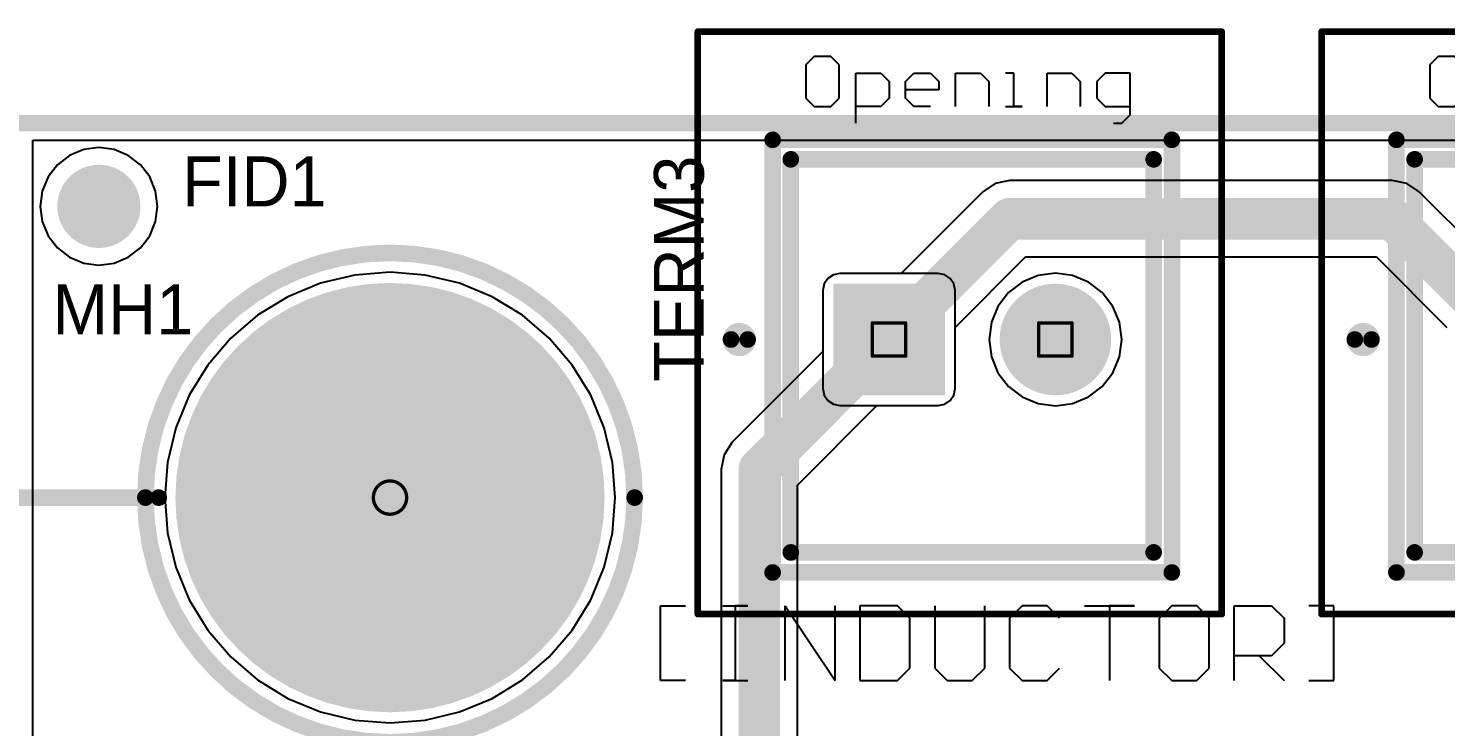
# Model space of a CAD drawing. Header units: millimetres. Extents: x 8 to 18.6, y 5.8 to 11.6.
# Drawn here: x 8.438 to 9.29, y 7.982 to 8.402 of the extents above; entities that cross this region are included whole.
import ezdxf

# ---------------------------------------------------------------- set-up
doc = ezdxf.new("R2010")
doc.units = ezdxf.units.MM
doc.header["$MEASUREMENT"] = 0
for name, color, linetype in [('BottomLayer', 5, 'Continuous'), ('BottomOverlay', 54, 'Continuous'), ('BottomSolder', 6, 'Continuous'), ('DrillDrawing', 1, 'Continuous'), ('Mechanical1', 6, 'Continuous'), ('Mechanical2', 216, 'Continuous'), ('Mechanical3', 76, 'Continuous'), ('Mechanical4', 56, 'Continuous'), ('MultiLayer', 9, 'Continuous'), ('PadHoleLayer', 156, 'Continuous'), ('TopLayer', 1, 'Continuous'), ('TopOverlay', 2, 'Continuous'), ('TopPaste', 8, 'Continuous'), ('TopSolder', 216, 'Continuous')]:
    doc.layers.add(name, color=color, linetype=linetype)

# ---------------------------------------------------------------- blocks, each defined once
blk = doc.blocks.new('F________37')
at = {"layer": 'TopLayer', "const_width": 0.025}
blk.add_lwpolyline([(-0.0125, 0, 1), (0.0125, 0, 1)], format="xyb", close=True, dxfattribs=at)
at = {"layer": 'TopPaste', "const_width": 0.025}
blk.add_lwpolyline([(-0.0125, 0, 1), (0.0125, 0, 1)], format="xyb", close=True, dxfattribs=at)
at = {"layer": 'TopSolder', "const_width": 0.025}
blk.add_lwpolyline([(-0.0125, 0, 1), (0.0125, 0, 1)], format="xyb", close=True, dxfattribs=at)
blk = doc.blocks.new('_6_MH_40')
at = {"layer": 'BottomLayer', "const_width": 0.125}
blk.add_lwpolyline([(-0.0625, 0, 1), (0.0625, 0, 1)], format="xyb", close=True, dxfattribs=at)
at = {"layer": 'BottomSolder', "const_width": 0.129}
blk.add_lwpolyline([(-0.0645, 0, 1), (0.0645, 0, 1)], format="xyb", close=True, dxfattribs=at)
at = {"layer": 'MultiLayer', "const_width": 0.125}
blk.add_lwpolyline([(-0.0625, 0, 1), (0.0625, 0, 1)], format="xyb", close=True, dxfattribs=at)
at = {"layer": 'PadHoleLayer', "const_width": 0.075}
blk.add_lwpolyline([(-0.0375, 0, 1), (0.0375, 0, 1)], format="xyb", close=True, dxfattribs=at)
at = {"layer": 'TopLayer', "const_width": 0.125}
blk.add_lwpolyline([(-0.0625, 0, 1), (0.0625, 0, 1)], format="xyb", close=True, dxfattribs=at)
at = {"layer": 'TopOverlay'}
for points, const_width in [([(0.14705, 0, 1), (-0.14705, 0, 1)], 0.01), ([(-0.14955, 0, 1), (-0.14455, 0, 1)], 0.005), ([(0.14455, 0, 1), (0.14955, 0, 1)], 0.005)]:
    blk.add_lwpolyline(points, format="xyb", close=True, dxfattribs=dict(at, const_width=const_width))
at = {"layer": 'TopSolder', "const_width": 0.129}
blk.add_lwpolyline([(-0.0645, 0, 1), (0.0645, 0, 1)], format="xyb", close=True, dxfattribs=at)
blk = doc.blocks.new('282834_2_49')
at = {"layer": 'BottomLayer', "const_width": 0.02953}
blk.add_lwpolyline([(0.08524, 0, 1), (0.11476, 0, 1)], format="xyb", close=True, dxfattribs=at)
at = {"layer": 'BottomLayer'}
blk.add_solid([(-0.02953, -0.02953), (0.02953, -0.02953), (-0.02953, 0.02953), (0.02953, 0.02953)], dxfattribs=at)
at = {"layer": 'BottomSolder', "const_width": 0.03353}
blk.add_lwpolyline([(0.08324, 0, 1), (0.11676, 0, 1)], format="xyb", close=True, dxfattribs=at)
at = {"layer": 'BottomSolder'}
blk.add_solid([(-0.03353, -0.03353), (0.03353, -0.03353), (-0.03353, 0.03353), (0.03353, 0.03353)], dxfattribs=at)
at = {"layer": 'Mechanical1', "const_width": 0.01}
for points in [[(-0.05906, -0.12795), (-0.05906, 0.10827)], [(-0.05906, 0.10827), (0.15906, 0.10827)], [(0.15906, -0.12795), (0.15906, 0.10827)], [(-0.05906, -0.12795), (0.15906, -0.12795)]]:
    blk.add_lwpolyline(points, dxfattribs=at)
at = {"layer": 'Mechanical1', "const_width": 0.005}
for points in [[(-0.06156, 0.10827, 1), (-0.05656, 0.10827, 1)], [(-0.06156, 0.10827, 1), (-0.05656, 0.10827, 1)], [(0.15656, 0.10827, 1), (0.16156, 0.10827, 1)], [(0.15656, 0.10827, 1), (0.16156, 0.10827, 1)], [(-0.06156, -0.12795, 1), (-0.05656, -0.12795, 1)], [(-0.06156, -0.12795, 1), (-0.05656, -0.12795, 1)], [(0.15656, -0.12795, 1), (0.16156, -0.12795, 1)], [(0.15656, -0.12795, 1), (0.16156, -0.12795, 1)]]:
    blk.add_lwpolyline(points, format="xyb", close=True, dxfattribs=at)
at = {"layer": 'Mechanical2'}
for p, q in [((-0.045, 0.16999), (-0.05, 0.16499)), ((-0.05, 0.16499), (-0.05, 0.145)), ((-0.035, 0.16999), (-0.045, 0.16999)), ((-0.03001, 0.16499), (-0.035, 0.16999)), ((-0.03001, 0.145), (-0.03001, 0.16499)), ((-0.02001, 0.13), (-0.02001, 0.15999)), ((-0.02001, 0.15999), (-0.00501, 0.15999)), ((-0.00501, 0.15999), (-0.00002, 0.155)), ((-0.00002, 0.155), (-0.00002, 0.145)), ((0.00998, 0.155), (0.01498, 0.15999)), ((0.00998, 0.145), (0.00998, 0.155)), ((0.01498, 0.15999), (0.02498, 0.15999)), ((0.02498, 0.15999), (0.02997, 0.155)), ((0.02997, 0.155), (0.02997, 0.15)), ((0.03997, 0.14), (0.03997, 0.15999)), ((0.03997, 0.15999), (0.05497, 0.15999)), ((0.05497, 0.15999), (0.05996, 0.155)), ((0.05996, 0.155), (0.05996, 0.14)), ((0.07496, 0.15999), (0.06996, 0.15999)), ((0.07496, 0.14), (0.07496, 0.15999)), ((0.09495, 0.14), (0.09495, 0.15999)), ((0.09495, 0.15999), (0.10995, 0.15999)), ((0.10995, 0.15999), (0.11495, 0.155)), ((0.11495, 0.155), (0.11495, 0.14)), ((0.12994, 0.15999), (0.12494, 0.155)), ((0.12494, 0.155), (0.12494, 0.145)), ((0.14494, 0.15999), (0.12994, 0.15999)), ((0.14494, 0.135), (0.14494, 0.15999)), ((-0.05, 0.145), (-0.045, 0.14)), ((-0.035, 0.14), (-0.03001, 0.145)), ((-0.00002, 0.145), (-0.00501, 0.14)), ((0.02997, 0.15), (0.00998, 0.15)), ((0.01498, 0.14), (0.00998, 0.145)), ((0.12494, 0.145), (0.12994, 0.14)), ((-0.045, 0.14), (-0.035, 0.14)), ((-0.00501, 0.14), (-0.02001, 0.14)), ((0.02498, 0.14), (0.01498, 0.14)), ((0.06996, 0.14), (0.07996, 0.14)), ((0.07996, 0.14), (0.07496, 0.14)), ((0.12994, 0.14), (0.14494, 0.14)), ((0.13494, 0.13), (0.13994, 0.13)), ((0.13994, 0.13), (0.14494, 0.135))]:
    blk.add_line(p, q, dxfattribs=at)
at = {"layer": 'Mechanical3', "const_width": 0.00394}
for points in [[(-0.115, 0.185), (0.2, 0.185)], [(-0.115, -0.165), (-0.115, 0.185)], [(0.2, -0.165), (0.2, 0.185)], [(-0.115, -0.165), (0.2, -0.165)]]:
    blk.add_lwpolyline(points, dxfattribs=at)
at = {"layer": 'Mechanical3', "const_width": 0.00197}
for points in [[(-0.11598, 0.185, 1), (-0.11402, 0.185, 1)], [(-0.11598, 0.185, 1), (-0.11402, 0.185, 1)], [(0.19902, 0.185, 1), (0.20098, 0.185, 1)], [(0.19902, 0.185, 1), (0.20098, 0.185, 1)], [(-0.11598, -0.165, 1), (-0.11402, -0.165, 1)], [(-0.11598, -0.165, 1), (-0.11402, -0.165, 1)], [(0.19902, -0.165, 1), (0.20098, -0.165, 1)], [(0.19902, -0.165, 1), (0.20098, -0.165, 1)]]:
    blk.add_lwpolyline(points, format="xyb", close=True, dxfattribs=at)
at = {"layer": 'MultiLayer', "const_width": 0.02953}
blk.add_lwpolyline([(0.08524, 0, 1), (0.11476, 0, 1)], format="xyb", close=True, dxfattribs=at)
at = {"layer": 'MultiLayer'}
blk.add_solid([(-0.02953, -0.02953), (0.02953, -0.02953), (-0.02953, 0.02953), (0.02953, 0.02953)], dxfattribs=at)
at = {"layer": 'PadHoleLayer', "const_width": 0.02264}
for points in [[(-0.01132, 0, 1), (0.01132, 0, 1)], [(0.08868, 0, 1), (0.11132, 0, 1)]]:
    blk.add_lwpolyline(points, format="xyb", close=True, dxfattribs=at)
at = {"layer": 'TopLayer', "const_width": 0.02953}
blk.add_lwpolyline([(0.08524, 0, 1), (0.11476, 0, 1)], format="xyb", close=True, dxfattribs=at)
at = {"layer": 'TopLayer'}
blk.add_solid([(-0.02953, -0.02953), (0.02953, -0.02953), (-0.02953, 0.02953), (0.02953, 0.02953)], dxfattribs=at)
at = {"layer": 'TopOverlay', "const_width": 0.01}
for points in [[(-0.07, -0.14), (-0.07, 0.12)], [(-0.07, 0.12), (0.17, 0.12)], [(0.17, -0.14), (0.17, 0.12)], [(-0.07, -0.14), (0.17, -0.14)]]:
    blk.add_lwpolyline(points, dxfattribs=at)
at = {"layer": 'TopOverlay'}
for points, const_width in [([(-0.0725, 0.12, 1), (-0.0675, 0.12, 1)], 0.005), ([(-0.0725, 0.12, 1), (-0.0675, 0.12, 1)], 0.005), ([(0.1675, 0.12, 1), (0.1725, 0.12, 1)], 0.005), ([(0.1675, 0.12, 1), (0.1725, 0.12, 1)], 0.005), ([(-0.085, 0, 1), (-0.095, 0, 1)], 0.01), ([(-0.0975, 0, 1), (-0.0925, 0, 1)], 0.005), ([(-0.0875, 0, 1), (-0.0825, 0, 1)], 0.005), ([(-0.0725, -0.14, 1), (-0.0675, -0.14, 1)], 0.005), ([(-0.0725, -0.14, 1), (-0.0675, -0.14, 1)], 0.005), ([(0.1675, -0.14, 1), (0.1725, -0.14, 1)], 0.005), ([(0.1675, -0.14, 1), (0.1725, -0.14, 1)], 0.005)]:
    blk.add_lwpolyline(points, format="xyb", close=True, dxfattribs=dict(at, const_width=const_width))
at = {"layer": 'TopSolder', "const_width": 0.03353}
blk.add_lwpolyline([(0.08324, 0, 1), (0.11676, 0, 1)], format="xyb", close=True, dxfattribs=at)
at = {"layer": 'TopSolder'}
blk.add_solid([(-0.03353, -0.03353), (0.03353, -0.03353), (-0.03353, 0.03353), (0.03353, 0.03353)], dxfattribs=at)
blk = doc.blocks.new('282834_2_56')
at = {"layer": 'BottomLayer', "const_width": 0.02953}
blk.add_lwpolyline([(0.08524, 0, 1), (0.11476, 0, 1)], format="xyb", close=True, dxfattribs=at)
at = {"layer": 'BottomLayer'}
blk.add_solid([(-0.02953, -0.02953), (0.02953, -0.02953), (-0.02953, 0.02953), (0.02953, 0.02953)], dxfattribs=at)
at = {"layer": 'BottomSolder', "const_width": 0.03353}
blk.add_lwpolyline([(0.08324, 0, 1), (0.11676, 0, 1)], format="xyb", close=True, dxfattribs=at)
at = {"layer": 'BottomSolder'}
blk.add_solid([(-0.03353, -0.03353), (0.03353, -0.03353), (-0.03353, 0.03353), (0.03353, 0.03353)], dxfattribs=at)
at = {"layer": 'Mechanical1', "const_width": 0.01}
for points in [[(-0.05906, -0.12795), (-0.05906, 0.10827)], [(-0.05906, 0.10827), (0.15906, 0.10827)], [(0.15906, -0.12795), (0.15906, 0.10827)], [(-0.05906, -0.12795), (0.15906, -0.12795)]]:
    blk.add_lwpolyline(points, dxfattribs=at)
at = {"layer": 'Mechanical1', "const_width": 0.005}
for points in [[(-0.06156, 0.10827, 1), (-0.05656, 0.10827, 1)], [(-0.06156, 0.10827, 1), (-0.05656, 0.10827, 1)], [(0.15656, 0.10827, 1), (0.16156, 0.10827, 1)], [(0.15656, 0.10827, 1), (0.16156, 0.10827, 1)], [(-0.06156, -0.12795, 1), (-0.05656, -0.12795, 1)], [(-0.06156, -0.12795, 1), (-0.05656, -0.12795, 1)], [(0.15656, -0.12795, 1), (0.16156, -0.12795, 1)], [(0.15656, -0.12795, 1), (0.16156, -0.12795, 1)]]:
    blk.add_lwpolyline(points, format="xyb", close=True, dxfattribs=at)
at = {"layer": 'Mechanical2'}
for p, q in [((-0.045, 0.16999), (-0.05, 0.16499)), ((-0.05, 0.16499), (-0.05, 0.145)), ((-0.035, 0.16999), (-0.045, 0.16999)), ((-0.03001, 0.16499), (-0.035, 0.16999)), ((-0.03001, 0.145), (-0.03001, 0.16499)), ((-0.02001, 0.13), (-0.02001, 0.15999)), ((-0.02001, 0.15999), (-0.00501, 0.15999)), ((-0.00501, 0.15999), (-0.00002, 0.155)), ((-0.00002, 0.155), (-0.00002, 0.145)), ((0.00998, 0.155), (0.01498, 0.15999)), ((0.00998, 0.145), (0.00998, 0.155)), ((0.01498, 0.15999), (0.02498, 0.15999)), ((0.02498, 0.15999), (0.02997, 0.155)), ((0.02997, 0.155), (0.02997, 0.15)), ((0.03997, 0.14), (0.03997, 0.15999)), ((0.03997, 0.15999), (0.05497, 0.15999)), ((0.05497, 0.15999), (0.05996, 0.155)), ((0.05996, 0.155), (0.05996, 0.14)), ((0.07496, 0.15999), (0.06996, 0.15999)), ((0.07496, 0.14), (0.07496, 0.15999)), ((0.09495, 0.14), (0.09495, 0.15999)), ((0.09495, 0.15999), (0.10995, 0.15999)), ((0.10995, 0.15999), (0.11495, 0.155)), ((0.11495, 0.155), (0.11495, 0.14)), ((0.12994, 0.15999), (0.12494, 0.155)), ((0.12494, 0.155), (0.12494, 0.145)), ((0.14494, 0.15999), (0.12994, 0.15999)), ((0.14494, 0.135), (0.14494, 0.15999)), ((-0.05, 0.145), (-0.045, 0.14)), ((-0.035, 0.14), (-0.03001, 0.145)), ((-0.00002, 0.145), (-0.00501, 0.14)), ((0.02997, 0.15), (0.00998, 0.15)), ((0.01498, 0.14), (0.00998, 0.145)), ((0.12494, 0.145), (0.12994, 0.14)), ((-0.045, 0.14), (-0.035, 0.14)), ((-0.00501, 0.14), (-0.02001, 0.14)), ((0.02498, 0.14), (0.01498, 0.14)), ((0.06996, 0.14), (0.07996, 0.14)), ((0.07996, 0.14), (0.07496, 0.14)), ((0.12994, 0.14), (0.14494, 0.14)), ((0.13494, 0.13), (0.13994, 0.13)), ((0.13994, 0.13), (0.14494, 0.135))]:
    blk.add_line(p, q, dxfattribs=at)
at = {"layer": 'Mechanical3', "const_width": 0.00394}
for points in [[(-0.115, 0.185), (0.2, 0.185)], [(-0.115, -0.165), (-0.115, 0.185)], [(0.2, -0.165), (0.2, 0.185)], [(-0.115, -0.165), (0.2, -0.165)]]:
    blk.add_lwpolyline(points, dxfattribs=at)
at = {"layer": 'Mechanical3', "const_width": 0.00197}
for points in [[(-0.11598, 0.185, 1), (-0.11402, 0.185, 1)], [(-0.11598, 0.185, 1), (-0.11402, 0.185, 1)], [(0.19902, 0.185, 1), (0.20098, 0.185, 1)], [(0.19902, 0.185, 1), (0.20098, 0.185, 1)], [(-0.11598, -0.165, 1), (-0.11402, -0.165, 1)], [(-0.11598, -0.165, 1), (-0.11402, -0.165, 1)], [(0.19902, -0.165, 1), (0.20098, -0.165, 1)], [(0.19902, -0.165, 1), (0.20098, -0.165, 1)]]:
    blk.add_lwpolyline(points, format="xyb", close=True, dxfattribs=at)
at = {"layer": 'MultiLayer', "const_width": 0.02953}
blk.add_lwpolyline([(0.08524, 0, 1), (0.11476, 0, 1)], format="xyb", close=True, dxfattribs=at)
at = {"layer": 'MultiLayer'}
blk.add_solid([(-0.02953, -0.02953), (0.02953, -0.02953), (-0.02953, 0.02953), (0.02953, 0.02953)], dxfattribs=at)
at = {"layer": 'PadHoleLayer', "const_width": 0.02264}
for points in [[(-0.01132, 0, 1), (0.01132, 0, 1)], [(0.08868, 0, 1), (0.11132, 0, 1)]]:
    blk.add_lwpolyline(points, format="xyb", close=True, dxfattribs=at)
at = {"layer": 'TopLayer', "const_width": 0.02953}
blk.add_lwpolyline([(0.08524, 0, 1), (0.11476, 0, 1)], format="xyb", close=True, dxfattribs=at)
at = {"layer": 'TopLayer'}
blk.add_solid([(-0.02953, -0.02953), (0.02953, -0.02953), (-0.02953, 0.02953), (0.02953, 0.02953)], dxfattribs=at)
at = {"layer": 'TopOverlay', "const_width": 0.01}
for points in [[(-0.07, -0.14), (-0.07, 0.12)], [(-0.07, 0.12), (0.17, 0.12)], [(0.17, -0.14), (0.17, 0.12)], [(-0.07, -0.14), (0.17, -0.14)]]:
    blk.add_lwpolyline(points, dxfattribs=at)
at = {"layer": 'TopOverlay'}
for points, const_width in [([(-0.0725, 0.12, 1), (-0.0675, 0.12, 1)], 0.005), ([(-0.0725, 0.12, 1), (-0.0675, 0.12, 1)], 0.005), ([(0.1675, 0.12, 1), (0.1725, 0.12, 1)], 0.005), ([(0.1675, 0.12, 1), (0.1725, 0.12, 1)], 0.005), ([(-0.085, 0, 1), (-0.095, 0, 1)], 0.01), ([(-0.0975, 0, 1), (-0.0925, 0, 1)], 0.005), ([(-0.0875, 0, 1), (-0.0825, 0, 1)], 0.005), ([(-0.0725, -0.14, 1), (-0.0675, -0.14, 1)], 0.005), ([(-0.0725, -0.14, 1), (-0.0675, -0.14, 1)], 0.005), ([(0.1675, -0.14, 1), (0.1725, -0.14, 1)], 0.005), ([(0.1675, -0.14, 1), (0.1725, -0.14, 1)], 0.005)]:
    blk.add_lwpolyline(points, format="xyb", close=True, dxfattribs=dict(at, const_width=const_width))
at = {"layer": 'TopSolder', "const_width": 0.03353}
blk.add_lwpolyline([(0.08324, 0, 1), (0.11676, 0, 1)], format="xyb", close=True, dxfattribs=at)
at = {"layer": 'TopSolder'}
blk.add_solid([(-0.03353, -0.03353), (0.03353, -0.03353), (-0.03353, 0.03353), (0.03353, 0.03353)], dxfattribs=at)

msp = doc.modelspace()

# ---------------------------------------------------------------- linework, layer by layer
at = {"layer": 'BottomLayer'}
for p, q in [((8.4402, 6.8552), (8.4402, 8.3348)), ((8.4402, 8.3348), (9.9198, 8.3348)), ((8.61315, 8.24879), (8.59352, 8.24066)), ((8.63382, 8.25375), (8.61315, 8.24879)), ((8.655, 8.25542), (8.63382, 8.25375)), ((8.67618, 8.25375), (8.655, 8.25542)), ((8.69685, 8.24879), (8.67618, 8.25375)), ((8.71648, 8.24066), (8.69685, 8.24879)), ((8.91605, 8.24843), (8.91528, 8.24453)), ((8.91826, 8.25174), (8.91605, 8.24843)), ((8.92157, 8.25395), (8.91826, 8.25174)), ((8.92547, 8.25472), (8.92157, 8.25395)), ((8.98453, 8.25472), (8.92547, 8.25472)), ((8.98843, 8.25395), (8.98453, 8.25472)), ((8.99174, 8.25174), (8.98843, 8.25395)), ((8.99395, 8.24843), (8.99174, 8.25174)), ((8.99472, 8.24453), (8.99395, 8.24843)), ((9.03507, 8.24953), (9.02681, 8.24319)), ((9.04468, 8.25351), (9.03507, 8.24953)), ((9.055, 8.25487), (9.04468, 8.25351)), ((9.06532, 8.25351), (9.055, 8.25487)), ((9.07493, 8.24953), (9.06532, 8.25351)), ((9.08319, 8.24319), (9.07493, 8.24953)), ((8.59352, 8.24066), (8.5754, 8.22955)), ((8.7346, 8.22955), (8.71648, 8.24066)), ((8.91528, 8.24453), (8.91528, 8.18547)), ((8.99472, 8.18547), (8.99472, 8.24453)), ((9.02681, 8.24319), (9.02047, 8.23493)), ((9.08953, 8.23493), (9.08319, 8.24319)), ((9.02047, 8.23493), (9.01649, 8.22532)), ((9.09351, 8.22532), (9.08953, 8.23493)), ((8.5754, 8.22955), (8.55925, 8.21575)), ((8.75075, 8.21575), (8.7346, 8.22955)), ((9.01649, 8.22532), (9.01513, 8.215)), ((9.09487, 8.215), (9.09351, 8.22532)), ((8.55925, 8.21575), (8.54545, 8.1996)), ((8.76455, 8.1996), (8.75075, 8.21575)), ((9.01513, 8.215), (9.01649, 8.20468)), ((9.09351, 8.20468), (9.09487, 8.215)), ((9.01649, 8.20468), (9.02047, 8.19507)), ((9.08953, 8.19507), (9.09351, 8.20468)), ((8.54545, 8.1996), (8.53434, 8.18148)), ((8.77566, 8.18148), (8.76455, 8.1996)), ((9.02047, 8.19507), (9.02681, 8.18681)), ((9.08319, 8.18681), (9.08953, 8.19507)), ((8.53434, 8.18148), (8.52621, 8.16185)), ((8.78379, 8.16185), (8.77566, 8.18148)), ((8.91528, 8.18547), (8.91605, 8.18157)), ((8.91605, 8.18157), (8.91826, 8.17826)), ((8.99174, 8.17826), (8.99395, 8.18157)), ((8.99395, 8.18157), (8.99472, 8.18547)), ((9.02681, 8.18681), (9.03507, 8.18047)), ((9.03507, 8.18047), (9.04468, 8.17649)), ((9.06532, 8.17649), (9.07493, 8.18047)), ((9.07493, 8.18047), (9.08319, 8.18681)), ((8.91826, 8.17826), (8.92157, 8.17605)), ((8.92157, 8.17605), (8.92547, 8.17528)), ((8.92547, 8.17528), (8.98453, 8.17528)), ((8.98453, 8.17528), (8.98843, 8.17605)), ((8.98843, 8.17605), (8.99174, 8.17826)), ((9.04468, 8.17649), (9.055, 8.17513)), ((9.055, 8.17513), (9.06532, 8.17649)), ((8.52621, 8.16185), (8.52125, 8.14118)), ((8.78875, 8.14118), (8.78379, 8.16185)), ((8.52125, 8.14118), (8.51958, 8.12)), ((8.79042, 8.12), (8.78875, 8.14118)), ((8.51958, 8.12), (8.52125, 8.09882)), ((8.78875, 8.09882), (8.79042, 8.12)), ((8.52125, 8.09882), (8.52621, 8.07815)), ((8.78379, 8.07815), (8.78875, 8.09882)), ((8.52621, 8.07815), (8.53434, 8.05852)), ((8.77566, 8.05852), (8.78379, 8.07815)), ((8.53434, 8.05852), (8.54545, 8.0404)), ((8.76455, 8.0404), (8.77566, 8.05852)), ((8.54545, 8.0404), (8.55925, 8.02425)), ((8.75075, 8.02425), (8.76455, 8.0404)), ((8.55925, 8.02425), (8.5754, 8.01045)), ((8.7346, 8.01045), (8.75075, 8.02425)), ((8.5754, 8.01045), (8.59352, 7.99934)), ((8.71648, 7.99934), (8.7346, 8.01045)), ((8.59352, 7.99934), (8.61315, 7.99121)), ((8.69685, 7.99121), (8.71648, 7.99934)), ((8.61315, 7.99121), (8.63382, 7.98625)), ((8.63382, 7.98625), (8.655, 7.98458)), ((8.655, 7.98458), (8.67618, 7.98625)), ((8.67618, 7.98625), (8.69685, 7.99121))]:
    msp.add_line(p, q, dxfattribs=at)
at = {"layer": 'BottomOverlay'}
for points, const_width in [([(8.80205, 8.12, 1), (8.50795, 8.12, 1)], 0.01), ([(8.50545, 8.12, 1), (8.51045, 8.12, 1)], 0.005), ([(8.79955, 8.12, 1), (8.80455, 8.12, 1)], 0.005)]:
    msp.add_lwpolyline(points, format="xyb", close=True, dxfattribs=dict(at, const_width=const_width))
at = {"layer": 'DrillDrawing'}
for points, const_width in [([(8.945, 8.225), (8.965, 8.225)], 0.002), ([(8.945, 8.205), (8.945, 8.225)], 0.002), ([(8.965, 8.205), (8.965, 8.225)], 0.002), ([(9.045, 8.225), (9.065, 8.225)], 0.002), ([(9.045, 8.205), (9.045, 8.225)], 0.002), ([(9.065, 8.205), (9.065, 8.225)], 0.002), ([(8.945, 8.205), (8.965, 8.205)], 0.002), ([(9.045, 8.205), (9.065, 8.205)], 0.002), ([(8.23, 8.12), (8.516, 8.12)], 0.01)]:
    msp.add_lwpolyline(points, dxfattribs=dict(at, const_width=const_width))
for points, const_width in [([(8.9445, 8.225, 1), (8.9455, 8.225, 1)], 0.001), ([(8.9445, 8.225, 1), (8.9455, 8.225, 1)], 0.001), ([(8.9645, 8.225, 1), (8.9655, 8.225, 1)], 0.001), ([(8.9645, 8.225, 1), (8.9655, 8.225, 1)], 0.001), ([(9.0445, 8.225, 1), (9.0455, 8.225, 1)], 0.001), ([(9.0445, 8.225, 1), (9.0455, 8.225, 1)], 0.001), ([(9.0645, 8.225, 1), (9.0655, 8.225, 1)], 0.001), ([(9.0645, 8.225, 1), (9.0655, 8.225, 1)], 0.001), ([(8.9445, 8.205, 1), (8.9455, 8.205, 1)], 0.001), ([(8.9445, 8.205, 1), (8.9455, 8.205, 1)], 0.001), ([(8.9645, 8.205, 1), (8.9655, 8.205, 1)], 0.001), ([(8.9645, 8.205, 1), (8.9655, 8.205, 1)], 0.001), ([(9.0445, 8.205, 1), (9.0455, 8.205, 1)], 0.001), ([(9.0445, 8.205, 1), (9.0455, 8.205, 1)], 0.001), ([(9.0645, 8.205, 1), (9.0655, 8.205, 1)], 0.001), ([(9.0645, 8.205, 1), (9.0655, 8.205, 1)], 0.001), ([(8.665, 8.12, 1), (8.645, 8.12, 1)], 0.002), ([(8.5135, 8.12, 1), (8.5185, 8.12, 1)], 0.005), ([(8.6445, 8.12, 1), (8.6455, 8.12, 1)], 0.001), ([(8.6645, 8.12, 1), (8.6655, 8.12, 1)], 0.001)]:
    msp.add_lwpolyline(points, format="xyb", close=True, dxfattribs=dict(at, const_width=const_width))
at = {"layer": 'Mechanical4', "const_width": 0.01}
msp.add_lwpolyline([(8.43, 8.345), (9.93, 8.345)], dxfattribs=at)
at = {"layer": 'TopLayer'}
for p, q in [((8.4402, 6.8552), (8.4402, 8.3348)), ((8.4402, 8.3348), (9.9198, 8.3348)), ((8.46235, 8.32557), (8.45504, 8.31996)), ((8.47086, 8.3291), (8.46235, 8.32557)), ((8.48, 8.3303), (8.47086, 8.3291)), ((8.48914, 8.3291), (8.48, 8.3303)), ((8.49765, 8.32557), (8.48914, 8.3291)), ((8.50496, 8.31996), (8.49765, 8.32557)), ((8.45504, 8.31996), (8.44943, 8.31265)), ((8.51057, 8.31265), (8.50496, 8.31996)), ((8.44943, 8.31265), (8.4459, 8.30414)), ((8.5141, 8.30414), (8.51057, 8.31265)), ((9.01877, 8.30874), (9.01133, 8.30377)), ((9.02755, 8.31049), (9.01877, 8.30874)), ((9.25745, 8.31049), (9.02755, 8.31049)), ((9.26623, 8.30874), (9.25745, 8.31049)), ((9.27367, 8.30377), (9.26623, 8.30874)), ((8.4459, 8.30414), (8.4447, 8.295)), ((8.5153, 8.295), (8.5141, 8.30414)), ((9.01133, 8.30377), (8.96228, 8.25472)), ((9.32272, 8.25472), (9.27367, 8.30377)), ((8.4447, 8.295), (8.4459, 8.28586)), ((8.5141, 8.28586), (8.5153, 8.295)), ((8.4459, 8.28586), (8.44943, 8.27735)), ((8.51057, 8.27735), (8.5141, 8.28586)), ((8.44943, 8.27735), (8.45504, 8.27004)), ((8.50496, 8.27004), (8.51057, 8.27735)), ((8.45504, 8.27004), (8.46235, 8.26443)), ((8.46235, 8.26443), (8.47086, 8.2609)), ((8.48914, 8.2609), (8.49765, 8.26443)), ((8.49765, 8.26443), (8.50496, 8.27004)), ((8.99472, 8.22228), (9.03705, 8.26461)), ((9.03705, 8.26461), (9.24795, 8.26461)), ((9.24795, 8.26461), (9.29028, 8.22228)), ((8.47086, 8.2609), (8.48, 8.2597)), ((8.48, 8.2597), (8.48914, 8.2609)), ((8.91605, 8.24843), (8.91528, 8.24453)), ((8.91826, 8.25174), (8.91605, 8.24843)), ((8.92157, 8.25395), (8.91826, 8.25174)), ((8.92547, 8.25472), (8.92157, 8.25395)), ((8.96228, 8.25472), (8.92547, 8.25472)), ((8.91528, 8.24453), (8.91528, 8.20772)), ((8.99472, 8.18547), (8.99472, 8.22228)), ((8.91528, 8.20772), (8.86078, 8.15322)), ((8.99174, 8.17826), (8.99395, 8.18157)), ((8.99395, 8.18157), (8.99472, 8.18547)), ((8.89994, 8.1275), (8.94772, 8.17528)), ((8.94772, 8.17528), (8.98453, 8.17528)), ((8.98453, 8.17528), (8.98843, 8.17605)), ((8.98843, 8.17605), (8.99174, 8.17826)), ((8.85581, 8.14578), (8.85406, 8.137)), ((8.86078, 8.15322), (8.85581, 8.14578)), ((8.85406, 8.137), (8.85406, 7.96172)), ((8.89994, 7.96172), (8.89994, 8.1275))]:
    msp.add_line(p, q, dxfattribs=at)
at = {"layer": 'TopLayer', "const_width": 0.025}
for points in [[(8.955, 8.215), (9.02755, 8.28755)], [(9.02755, 8.28755), (9.25745, 8.28755)], [(9.25745, 8.28755), (9.33, 8.215)], [(8.877, 8.137), (8.955, 8.215)], [(8.877, 7.922), (8.877, 8.137)]]:
    msp.add_lwpolyline(points, dxfattribs=at)
at = {"layer": 'TopLayer', "const_width": 0.0125}
for points in [[(9.0213, 8.28755, 1), (9.0338, 8.28755, 1)], [(9.0213, 8.28755, 1), (9.0338, 8.28755, 1)], [(9.2512, 8.28755, 1), (9.2637, 8.28755, 1)], [(9.2512, 8.28755, 1), (9.2637, 8.28755, 1)], [(8.94875, 8.215, 1), (8.96125, 8.215, 1)], [(8.94875, 8.215, 1), (8.96125, 8.215, 1)], [(8.87075, 8.137, 1), (8.88325, 8.137, 1)], [(8.87075, 8.137, 1), (8.88325, 8.137, 1)]]:
    msp.add_lwpolyline(points, format="xyb", close=True, dxfattribs=at)
at = {"layer": 'TopOverlay'}
for p, q in [((8.81756, 8.01), (8.81756, 8.05499)), ((8.81756, 8.05499), (8.83255, 8.05499)), ((8.85505, 8.05499), (8.87004, 8.05499)), ((8.87004, 8.05499), (8.86254, 8.05499)), ((8.86254, 8.05499), (8.86254, 8.01)), ((8.89253, 8.01), (8.89253, 8.05499)), ((8.89253, 8.05499), (8.92253, 8.01)), ((8.92253, 8.01), (8.92253, 8.05499)), ((8.93752, 8.05499), (8.93752, 8.01)), ((8.96001, 8.05499), (8.93752, 8.05499)), ((8.96751, 8.04749), (8.96001, 8.05499)), ((8.98251, 8.05499), (8.98251, 8.0175)), ((9.0125, 8.0175), (9.0125, 8.05499)), ((9.03499, 8.05499), (9.02749, 8.04749)), ((9.04998, 8.05499), (9.03499, 8.05499)), ((9.05748, 8.04749), (9.04998, 8.05499)), ((9.07248, 8.05499), (9.10247, 8.05499)), ((9.10247, 8.05499), (9.08747, 8.05499)), ((9.08747, 8.05499), (9.08747, 8.01)), ((9.12496, 8.05499), (9.11746, 8.04749)), ((9.13996, 8.05499), (9.12496, 8.05499)), ((9.14745, 8.04749), (9.13996, 8.05499)), ((9.16245, 8.01), (9.16245, 8.05499)), ((9.16245, 8.05499), (9.18494, 8.05499)), ((9.18494, 8.05499), (9.19244, 8.04749)), ((9.22243, 8.05499), (9.20743, 8.05499)), ((9.22243, 8.01), (9.22243, 8.05499)), ((8.96751, 8.0175), (8.96751, 8.04749)), ((9.02749, 8.04749), (9.02749, 8.0175)), ((9.11746, 8.04749), (9.11746, 8.0175)), ((9.14745, 8.0175), (9.14745, 8.04749)), ((9.19244, 8.04749), (9.19244, 8.03249)), ((9.19244, 8.03249), (9.18494, 8.025)), ((8.96001, 8.01), (8.96751, 8.0175)), ((8.98251, 8.0175), (8.99, 8.01)), ((9.005, 8.01), (9.0125, 8.0175)), ((9.02749, 8.0175), (9.03499, 8.01)), ((9.04998, 8.01), (9.05748, 8.0175)), ((9.11746, 8.0175), (9.12496, 8.01)), ((9.13996, 8.01), (9.14745, 8.0175)), ((9.18494, 8.025), (9.16245, 8.025)), ((9.17744, 8.025), (9.19244, 8.01)), ((8.83255, 8.01), (8.81756, 8.01)), ((8.86254, 8.01), (8.85505, 8.01)), ((8.85505, 8.01), (8.87004, 8.01)), ((8.93752, 8.01), (8.96001, 8.01)), ((8.99, 8.01), (9.005, 8.01)), ((9.03499, 8.01), (9.04998, 8.01)), ((9.12496, 8.01), (9.13996, 8.01)), ((9.20743, 8.01), (9.22243, 8.01))]:
    msp.add_line(p, q, dxfattribs=at)

# ---------------------------------------------------------------- block references
for name, p in [('282834_2_56', (8.955, 8.215)), ('282834_2_49', (9.33, 8.215)), ('_6_MH_40', (8.655, 8.12))]:
    msp.add_blockref(name, p)
at = {"rotation": 90}
msp.add_blockref('F________37', (8.48, 8.295), dxfattribs=at)

# ---------------------------------------------------------------- texts
at = {"layer": 'TopOverlay'}
for s, p in [('FID1', (8.53, 8.295)), ('MH1', (8.45209, 8.21814))]:
    msp.add_text(s, height=0.03, dxfattribs=at).set_placement(p)
msp.add_text('TERM3', height=0.03, rotation=90, dxfattribs=at).set_placement((8.84364, 8.18954))

doc.saveas('drawing.dxf')
